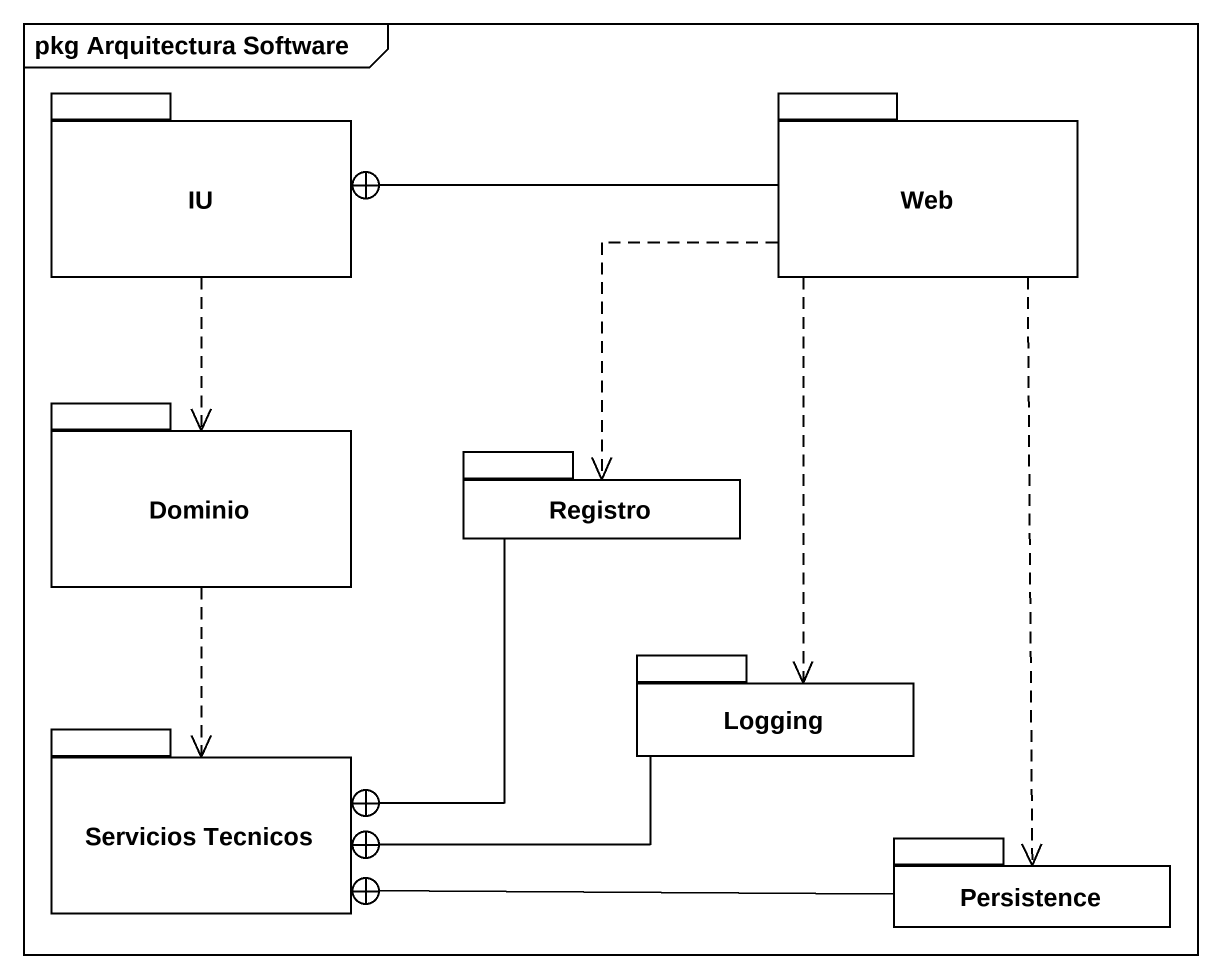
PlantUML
@startuml
mainframe pkg Arquitectura Software
package IU {
}
package Web {
}
package Dominio {
}
package Registro {
}
package Logging {
}
package "Servicios Tecnicos" as Servicios_Tecnicos {
}
package Persistence {
}
IU ..> Dominio
Web -left-+ IU
Web ..> Registro
Web ..> Logging
Web ..> Persistence
Dominio ..> Servicios_Tecnicos
Registro --+ Servicios_Tecnicos
Logging -left-+ Servicios_Tecnicos
Persistence -left-+ Servicios_Tecnicos
@enduml
